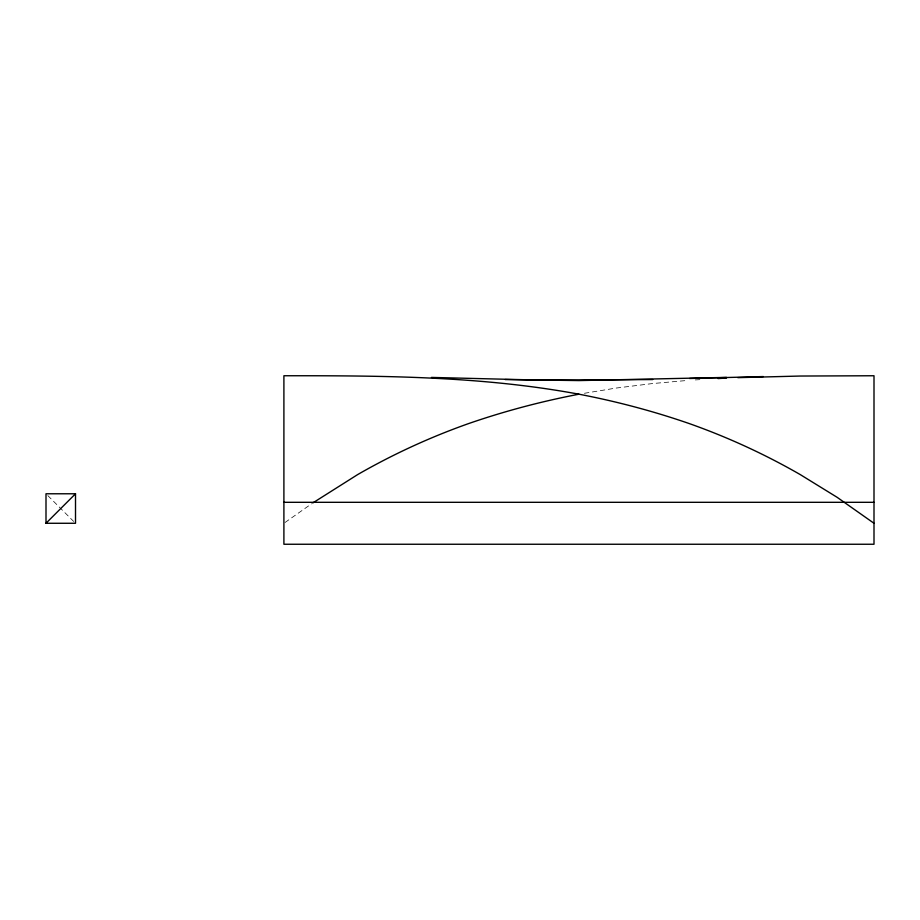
<?xml version="1.0" encoding="UTF-8"?>
<svg xmlns="http://www.w3.org/2000/svg" width="920" height="920" viewBox="0 0 920 920"><rect width="100%" height="100%" fill="white"/><g stroke="black" fill="none" stroke-linecap="round" stroke-linejoin="round"><path stroke-width="0.69" stroke-dasharray="4.6 3.45" d="M285.05 522.468L311.558 503.803M584.418 393.288L615.836 388.102L652.717 383.536L685.342 380.638M695.267 379.914L702.362 379.5M47.84 495.615L73.657 521.433"/><path stroke-width="1.38" d="M46 523.273L75.509 493.775L46 493.775L46 523.273L75.509 523.273L75.509 493.775M312.719 502.987L357.661 474.582A672.899 672.899 0 0 1 468.303 423.683C504.424 411.171 541.42 401.396 578.956 394.197C616.481 401.396 653.487 411.159 689.597 423.694A672.899 672.899 0 0 1 800.239 474.582L837.119 497.306L874 523.273M717.968 378.568L726.478 378.062M737.828 377.648L800.239 376.038L874 375.751L874 544.249L283.9 544.249L283.9 375.751C382.455 375.659 481.723 376.107 578.956 394.197M689.597 378.488L763.358 376.556M726.478 377.395L578.956 380.581L505.183 379.558M652.717 379.558L542.064 380.155L431.422 377.418M283.9 502.308L874 502.308"/></g></svg>
